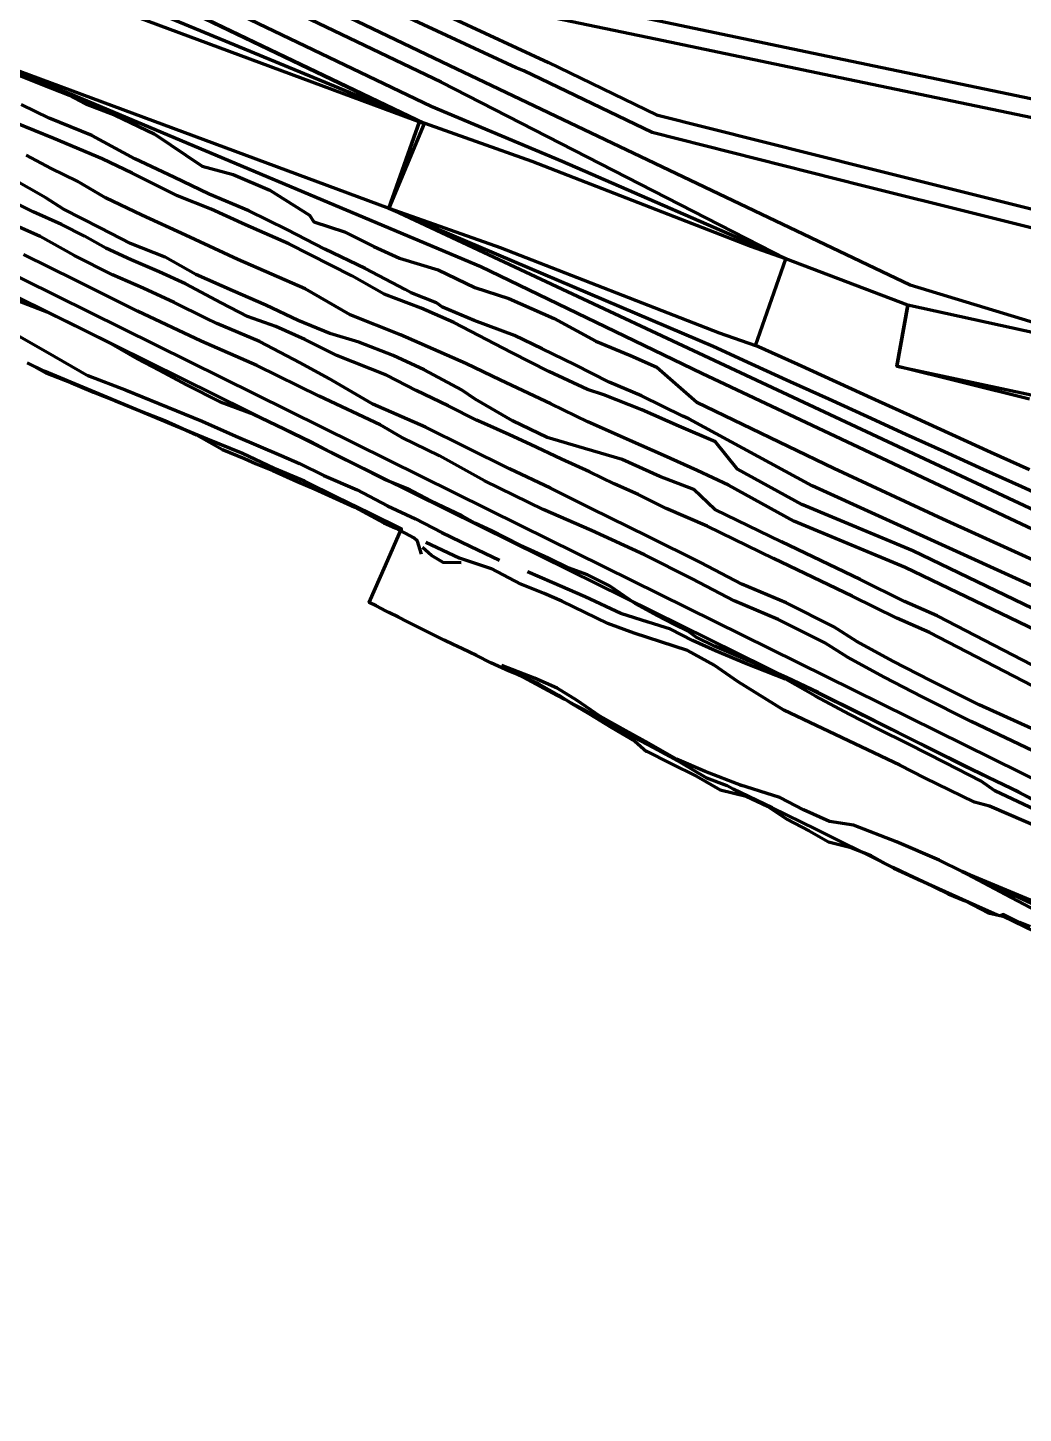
# Model space of a CAD drawing. Extents: x 334605 to 338795, y 3217454 to 3219673.
# Drawn here: x 336914 to 337294, y 3217472 to 3218000 of the extents above; entities that cross this region are included whole.
import ezdxf

# ---------------------------------------------------------------- set-up
doc = ezdxf.new("R2010")
doc.units = 0
doc.header["$MEASUREMENT"] = 0
for name, color, linetype, true_color in [('CREST', 5, 'Continuous', 0x0000ff), ('RAMP', 14, 'Continuous', 0xac0000), ('RED', 176, 'Continuous', 0x00008b), ('TOE', 94, 'Continuous', 0x00ac00)]:
    doc.layers.add(name, color=color, linetype=linetype, true_color=true_color)

msp = doc.modelspace()

# ---------------------------------------------------------------- linework, layer by layer
at = {"layer": 'CREST', "color": 5, "lineweight": 100, "true_color": 0x0000ff}
for points in [[(337363.934, 3217907.097, 1618.41), (337232.397, 3217939.943, 1618.41), (337152.13, 3217960.173, 1618.41), (337103.186, 3217983.666, 1618.41), (337100.331, 3217984.862, 1618.41), (336988.914, 3218036.68, 1618.41), (336910.598, 3218075.284, 1618.41), (336778.903, 3218138.515, 1618.41), (336742.142, 3218155.87, 1618.41), (336630.307, 3218209.154, 1618.41), (336243.889, 3218474.545, 1618.41), (336236.119, 3218479.165, 1618.41), (336228.197, 3218485.452, 1618.41)], [(337360.934, 3217952.427, 1603.41), (337217.713, 3217982.361, 1603.41), (337153.369, 3217995.789, 1603.41), (337086.228, 3218009.777, 1603.41), (337040.478, 3218032.314, 1603.41), (337014.203, 3218044.587, 1603.41), (336846.7, 3218122.567, 1603.41), (336771.884, 3218155.179, 1603.41), (336643.355, 3218219.763, 1603.41), (336565.754, 3218273.773, 1603.41), (336414.859, 3218378.739, 1603.41)], [(337071.759, 3217979.374, 1633.41), (336940.339, 3218042.464, 1633.41), (336880.337, 3218070.123, 1633.41)], [(337071.759, 3217979.374, 1633.41), (336940.339, 3218042.464, 1633.41), (336880.337, 3218070.123, 1633.41)], [(337065.232, 3217963.682, 1648.41), (336933.037, 3218027.118, 1648.41)], [(336933.037, 3218027.118, 1648.41), (337063.466, 3217964.362, 1648.41), (337051.792, 3217931.366, 1648.41), (337175.35, 3217878.739, 1648.41), (337190.053, 3217872.049, 1648.41), (337204.756, 3217865.359, 1648.41), (337219.459, 3217858.669, 1648.41), (337234.162, 3217851.979, 1648.41), (337248.865, 3217845.29, 1648.41), (337263.568, 3217838.6, 1648.41), (337278.271, 3217831.91, 1648.41), (337292.974, 3217825.22, 1648.41), (337307.677, 3217818.53, 1648.41)], [(336876.022, 3217996.587, 1663.41), (336913.541, 3217981.662, 1663.41), (336930.469, 3217974.955, 1663.41), (337086.895, 3217909.191, 1663.41), (337171.114, 3217868.456, 1663.41), (337421.194, 3217750.539, 1663.41)], [(337295.866, 3217858.635, 1633.41), (337245.331, 3217871.188, 1633.41), (337249.515, 3217894.364, 1633.41), (337203.034, 3217912.122, 1633.41), (337071.759, 3217979.374, 1633.41)], [(337419.08, 3217731.785, 1678.41), (337213.174, 3217825.524, 1678.41), (337166.161, 3217851.069, 1678.41), (337163.772, 3217852.103, 1678.41), (337148.115, 3217859.862, 1678.41), (337135.801, 3217865.056, 1678.41), (337122.552, 3217871.849, 1678.41), (337110.216, 3217877.737, 1678.41), (337099.753, 3217882.813, 1678.41), (337084.34, 3217888.595, 1678.41), (337072.261, 3217893.659, 1678.41), (337070.028, 3217895.317, 1678.41), (337060.346, 3217899.165, 1678.41), (337058.017, 3217900.313, 1678.41), (337042.783, 3217908.393, 1678.41), (337027.385, 3217915.745, 1678.41), (337012.887, 3217923.198, 1678.41), (336998.462, 3217930.407, 1678.41), (336983.387, 3217936.766, 1678.41), (336969.947, 3217943.25, 1678.41), (336955.064, 3217950.203, 1678.41), (336938.674, 3217959.117, 1678.41), (336922.418, 3217965.697, 1678.41), (336911.719, 3217970.834, 1678.41)], [(337065.232, 3217963.682, 1648.41), (337051.792, 3217931.366, 1648.41), (337175.35, 3217878.739, 1648.41)], [(337315.056, 3217762.345, 1693.41), (337248.557, 3217794.393, 1693.41), (337206.114, 3217812.112, 1693.41), (337181.246, 3217825.794, 1693.41), (337169.328, 3217831.377, 1693.41), (337156.531, 3217837.095, 1693.41), (337143.684, 3217842.755, 1693.41), (337127.67, 3217849.957, 1693.41), (337113.505, 3217856.734, 1693.41), (337094.347, 3217865.792, 1693.41), (337081.116, 3217872.117, 1693.41), (337056.278, 3217883.142, 1693.41), (337037.032, 3217890.686, 1693.41), (337019.905, 3217900.622, 1693.41), (336994.23, 3217911.768, 1693.41), (336974.326, 3217921.121, 1693.41), (336957.681, 3217928.685, 1693.41), (336943.882, 3217935.376, 1693.41), (336933.055, 3217941.674, 1693.41), (336923.165, 3217946.52, 1693.41), (336913.604, 3217951.563, 1693.41)], [(337304.235, 3217745.572, 1708.41), (337257.817, 3217769.609, 1708.41), (337245.383, 3217775.097, 1708.41), (337228.305, 3217783.512, 1708.41), (337198.349, 3217797.876, 1708.41), (337173.105, 3217810.108, 1708.41), (337157.43, 3217816.953, 1708.41), (337146.851, 3217822.242, 1708.41), (337137.679, 3217826.345, 1708.41), (337128.209, 3217830.918, 1708.41), (337117.542, 3217835.677, 1708.41), (337105.806, 3217841.316, 1708.41), (337097.808, 3217845.002, 1708.41), (337088.098, 3217849.27, 1708.41), (337085.178, 3217850.551, 1708.41), (337074.384, 3217856.091, 1708.41), (337062.227, 3217861.913, 1708.41), (337050.968, 3217867.773, 1708.41), (337031.97, 3217875.273, 1708.41), (337019.789, 3217881.344, 1708.41), (337008.722, 3217886.311, 1708.41), (336997.933, 3217890.021, 1708.41), (336987.882, 3217895.325, 1708.41), (336974.283, 3217902.562, 1708.41), (336964.271, 3217907.092, 1708.41), (336953.682, 3217911.631, 1708.41), (336944.026, 3217916.078, 1708.41), (336935.873, 3217920.734, 1708.41), (336927.108, 3217925.174, 1708.41), (336916.275, 3217929.936, 1708.41), (336904.487, 3217936.009, 1708.41)], [(337459.733, 3217647.143, 1723.41), (337273.679, 3217735.747, 1723.41), (337254.969, 3217745.091, 1723.41), (337240.547, 3217752.575, 1723.41), (337226.577, 3217760.178, 1723.41), (337217.92, 3217765.715, 1723.41), (337200.212, 3217774.638, 1723.41), (337183.33, 3217781.714, 1723.41), (337167.368, 3217790.034, 1723.41), (337149.195, 3217799.221, 1723.41), (337129.009, 3217808.488, 1723.41), (337110.563, 3217816.55, 1723.41), (337088.296, 3217827.462, 1723.41), (337071.175, 3217836.917, 1723.41), (337056.745, 3217843.926, 1723.41), (337048.562, 3217848.757, 1723.41), (337025.267, 3217859.763, 1723.41), (337001.47, 3217871.393, 1723.41), (336980.243, 3217880.673, 1723.41), (336956.048, 3217892.175, 1723.41), (336932.45, 3217903.895, 1723.41), (336912.561, 3217913.658, 1723.41)], [(336910.98, 3217895.981, 1738.665), (336921.441, 3217891.922, 1738.856), (336936.238, 3217884.657, 1738.74), (336946.178, 3217879.686, 1738.734), (336956.101, 3217873.986, 1739.183), (336964.317, 3217869.603, 1739.335), (336974.723, 3217864.014, 1738.962), (336987.576, 3217857.576, 1738.862), (337000.183, 3217852.838, 1739.023), (337011.872, 3217847.304, 1738.757), (337022.255, 3217842.361, 1738.714), (337030.959, 3217837.564, 1738.655)], [(336910.98, 3217895.981, 1738.665), (336921.441, 3217891.922, 1738.856), (336936.238, 3217884.657, 1738.74), (336946.178, 3217879.686, 1738.734), (336956.101, 3217873.986, 1739.183), (336964.317, 3217869.603, 1739.335), (336974.723, 3217864.014, 1738.962), (336987.576, 3217857.576, 1738.862), (337000.183, 3217852.838, 1739.023), (337011.872, 3217847.304, 1738.757), (337022.255, 3217842.361, 1738.714), (337030.959, 3217837.564, 1738.655)], [(336910.98, 3217895.981, 1738.665), (336921.441, 3217891.922, 1738.856), (336936.238, 3217884.657, 1738.74), (336946.178, 3217879.686, 1738.734), (336956.101, 3217873.986, 1739.183), (336964.317, 3217869.603, 1739.335), (336974.723, 3217864.014, 1738.962), (336987.576, 3217857.576, 1738.862), (337000.183, 3217852.838, 1739.023), (337011.872, 3217847.304, 1738.757), (337022.255, 3217842.361, 1738.714), (337030.959, 3217837.564, 1738.655)], [(336910.98, 3217895.981, 1738.665), (336921.441, 3217891.922, 1738.856), (336936.238, 3217884.657, 1738.74), (336946.178, 3217879.686, 1738.734), (336956.101, 3217873.986, 1739.183), (336964.317, 3217869.603, 1739.335), (336974.723, 3217864.014, 1738.962), (336987.576, 3217857.576, 1738.862), (337000.183, 3217852.838, 1739.023), (337011.872, 3217847.304, 1738.757), (337022.255, 3217842.361, 1738.714), (337030.959, 3217837.564, 1738.655)], [(337296.2, 3217657.46, 1764.898), (337292.158, 3217659.127, 1765.565), (337288.504, 3217660.833, 1765.788), (337285.991, 3217662.179, 1765.607), (337284.61, 3217661.683, 1767.88), (337283.663, 3217661.879, 1768.41), (337275.391, 3217665.509, 1770.598), (337257.355, 3217673.758, 1769.399), (337249.685, 3217677.23, 1768.814), (337243.855, 3217680.085, 1768.342), (337235.292, 3217684.43, 1767.297), (337225.432, 3217689.236, 1766.977), (337214.488, 3217694.711, 1766.347), (337197.904, 3217702.774, 1765.847), (337183.042, 3217709.958, 1765.479), (337180.693, 3217711.141, 1765.329), (337173.026, 3217714.053, 1766.678), (337162.933, 3217720.035, 1764.289), (337161.952, 3217720.696, 1763.903), (337152.567, 3217725.735, 1762.696), (337143.182, 3217730.774, 1761.489), (337132.773, 3217736.448, 1760.064), (337131.378, 3217737.02, 1760.238), (337130.867, 3217737.571, 1759.641), (337126.108, 3217740.282, 1758.762), (337122.289, 3217742.22, 1758.518), (337118.821, 3217744.103, 1759), (337115.926, 3217745.653, 1758.166), (337102.949, 3217752.586, 1756.209), (337100.837, 3217753.643, 1756.104), (337097.613, 3217754.874, 1756.68), (337090.614, 3217758.127, 1754.826), (337085.208, 3217760.859, 1754.848), (337082.564, 3217762.169, 1754.456), (337079.622, 3217763.531, 1754.331), (337076.278, 3217765.113, 1754.31), (337072.93, 3217766.69, 1754.204), (337069.593, 3217768.342, 1754.198), (337066.055, 3217770.13, 1754.192), (337062.011, 3217772.113, 1754.185), (337058.613, 3217773.872, 1754.179), (337055.502, 3217775.451, 1754.164), (337051.796, 3217777.304, 1754.11), (337050.498, 3217777.943, 1754.066), (337048.931, 3217778.822, 1754.057), (337047.005, 3217779.795, 1753.892), (337044.296, 3217781.054, 1753.725), (337050.49, 3217795.126, 1753.915), (337056.684, 3217809.197, 1753.966), (337044.339, 3217815.226, 1754.137), (337031.993, 3217821.256, 1754.307), (337019.648, 3217827.285, 1754.478), (337008.174, 3217832.096, 1754.346), (336996.087, 3217837.802, 1753.486), (336982.634, 3217843.382, 1752.829), (336969.18, 3217848.962, 1752.171), (336955.727, 3217854.542, 1751.514), (336955.727, 3217854.542, 1753.41), (336938.125, 3217861.893, 1753.41), (336920.522, 3217869.243, 1753.41), (336913.953, 3217872.484, 1753.123)], [(337296.2, 3217657.46, 1764.898), (337292.158, 3217659.127, 1765.565), (337288.504, 3217660.833, 1765.788), (337285.991, 3217662.179, 1765.607), (337284.61, 3217661.683, 1767.88), (337283.663, 3217661.879, 1768.41), (337275.391, 3217665.509, 1770.598), (337257.355, 3217673.758, 1769.399), (337249.685, 3217677.23, 1768.814), (337243.855, 3217680.085, 1768.342), (337235.292, 3217684.43, 1767.297), (337225.432, 3217689.236, 1766.977), (337214.488, 3217694.711, 1766.347), (337197.904, 3217702.774, 1765.847), (337183.042, 3217709.958, 1765.479), (337180.693, 3217711.141, 1765.329), (337173.026, 3217714.053, 1766.678), (337162.933, 3217720.035, 1764.289), (337161.952, 3217720.696, 1763.903), (337152.567, 3217725.735, 1762.696), (337143.182, 3217730.774, 1761.489), (337132.773, 3217736.448, 1760.064), (337131.378, 3217737.02, 1760.238), (337130.867, 3217737.571, 1759.641), (337126.108, 3217740.282, 1758.762), (337122.289, 3217742.22, 1758.518), (337118.821, 3217744.103, 1759), (337115.926, 3217745.653, 1758.166), (337102.949, 3217752.586, 1756.209), (337100.837, 3217753.643, 1756.104), (337097.613, 3217754.874, 1756.68), (337090.614, 3217758.127, 1754.826), (337085.208, 3217760.859, 1754.848), (337082.564, 3217762.169, 1754.456), (337079.622, 3217763.531, 1754.331), (337076.278, 3217765.113, 1754.31), (337072.93, 3217766.69, 1754.204), (337069.593, 3217768.342, 1754.198), (337066.055, 3217770.13, 1754.192), (337062.011, 3217772.113, 1754.185), (337058.613, 3217773.872, 1754.179), (337055.502, 3217775.451, 1754.164), (337051.796, 3217777.304, 1754.11), (337050.498, 3217777.943, 1754.066), (337048.931, 3217778.822, 1754.057), (337047.005, 3217779.795, 1753.892), (337044.296, 3217781.054, 1753.725), (337050.49, 3217795.126, 1753.915), (337056.684, 3217809.197, 1753.966), (337044.339, 3217815.226, 1754.137), (337031.993, 3217821.256, 1754.307), (337019.648, 3217827.285, 1754.478), (337008.174, 3217832.096, 1754.346), (336996.087, 3217837.802, 1753.486), (336982.634, 3217843.382, 1752.829), (336969.18, 3217848.962, 1752.171), (336955.727, 3217854.542, 1751.514), (336955.727, 3217854.542, 1753.41), (336938.125, 3217861.893, 1753.41), (336920.522, 3217869.243, 1753.41), (336913.953, 3217872.484, 1753.123)], [(336914.47, 3217872.316, 1753.052), (336921.141, 3217868.578, 1751.373), (336930.847, 3217864.735, 1751.027), (336939.273, 3217861.283, 1750.849), (336947.687, 3217857.997, 1750.964), (336957.275, 3217853.935, 1751.694), (336966.435, 3217850.415, 1752.132), (336978.563, 3217844.958, 1752.904), (336988.395, 3217839.444, 1753.863), (336996.829, 3217835.946, 1753.955), (337001.053, 3217834.069, 1754.191), (337007.548, 3217831.341, 1754.346), (337016.937, 3217827.247, 1754.177), (337023.526, 3217824.404, 1754.614), (337038.806, 3217817.367, 1754.783), (337049.87, 3217811.492, 1755.508), (337054.518, 3217809.423, 1755.416)], [(336914.47, 3217872.316, 1753.052), (336921.141, 3217868.578, 1751.373), (336930.847, 3217864.735, 1751.027), (336939.273, 3217861.283, 1750.849), (336947.687, 3217857.997, 1750.964), (336957.275, 3217853.935, 1751.694), (336966.435, 3217850.415, 1752.132), (336978.563, 3217844.958, 1752.904), (336988.395, 3217839.444, 1753.863), (336996.829, 3217835.946, 1753.955), (337001.053, 3217834.069, 1754.191), (337007.548, 3217831.341, 1754.346), (337016.937, 3217827.247, 1754.177), (337023.526, 3217824.404, 1754.614), (337038.806, 3217817.367, 1754.783), (337049.87, 3217811.492, 1755.508), (337054.518, 3217809.423, 1755.416)], [(336914.47, 3217872.316, 1753.052), (336921.141, 3217868.578, 1751.373), (336930.847, 3217864.735, 1751.027), (336939.273, 3217861.283, 1750.849), (336947.687, 3217857.997, 1750.964), (336957.275, 3217853.935, 1751.694), (336966.435, 3217850.415, 1752.132), (336978.563, 3217844.958, 1752.904), (336988.395, 3217839.444, 1753.863), (336996.829, 3217835.946, 1753.955), (337001.053, 3217834.069, 1754.191), (337007.548, 3217831.341, 1754.346), (337016.937, 3217827.247, 1754.177), (337023.526, 3217824.404, 1754.614), (337038.806, 3217817.367, 1754.783), (337049.87, 3217811.492, 1755.508), (337054.518, 3217809.423, 1755.416)], [(336914.47, 3217872.316, 1753.052), (336921.141, 3217868.578, 1751.373), (336930.847, 3217864.735, 1751.027), (336939.273, 3217861.283, 1750.849), (336947.687, 3217857.997, 1750.964), (336957.275, 3217853.935, 1751.694), (336966.435, 3217850.415, 1752.132), (336978.563, 3217844.958, 1752.904), (336988.395, 3217839.444, 1753.863), (336996.829, 3217835.946, 1753.955), (337001.053, 3217834.069, 1754.191), (337007.548, 3217831.341, 1754.346), (337016.937, 3217827.247, 1754.177), (337023.526, 3217824.404, 1754.614), (337038.806, 3217817.367, 1754.783), (337049.87, 3217811.492, 1755.508), (337054.518, 3217809.423, 1755.416)], [(337030.959, 3217837.564, 1738.655), (337040.5, 3217832.853, 1738.52), (337049.996, 3217828.016, 1738.356), (337058.911, 3217824.475, 1738.399), (337067.801, 3217819.789, 1738.324), (337079.644, 3217814.171, 1738.04), (337084.571, 3217811.485, 1738.262), (337090.981, 3217808.573, 1738.549), (337101.857, 3217802.922, 1738.748), (337112.531, 3217798.074, 1738.955)], [(337030.959, 3217837.564, 1738.655), (337040.5, 3217832.853, 1738.52), (337049.996, 3217828.016, 1738.356), (337058.911, 3217824.475, 1738.399), (337067.801, 3217819.789, 1738.324), (337079.644, 3217814.171, 1738.04), (337084.571, 3217811.485, 1738.262), (337090.981, 3217808.573, 1738.549), (337101.857, 3217802.922, 1738.748), (337112.531, 3217798.074, 1738.955)], [(337030.959, 3217837.564, 1738.655), (337040.5, 3217832.853, 1738.52), (337049.996, 3217828.016, 1738.356), (337058.911, 3217824.475, 1738.399), (337067.801, 3217819.789, 1738.324), (337079.644, 3217814.171, 1738.04), (337084.571, 3217811.485, 1738.262), (337090.981, 3217808.573, 1738.549), (337101.857, 3217802.922, 1738.748), (337112.531, 3217798.074, 1738.955)], [(337030.959, 3217837.564, 1738.655), (337040.5, 3217832.853, 1738.52), (337049.996, 3217828.016, 1738.356), (337058.911, 3217824.475, 1738.399), (337067.801, 3217819.789, 1738.324), (337079.644, 3217814.171, 1738.04), (337084.571, 3217811.485, 1738.262), (337090.981, 3217808.573, 1738.549), (337101.857, 3217802.922, 1738.748), (337112.531, 3217798.074, 1738.955)], [(337064.265, 3217799.458, 1754.612), (337062.749, 3217804.408, 1754.64), (337061.352, 3217805.736, 1755.371), (337054.518, 3217809.423, 1755.416)], [(337064.265, 3217799.458, 1754.612), (337062.749, 3217804.408, 1754.64), (337061.352, 3217805.736, 1755.371), (337054.518, 3217809.423, 1755.416)], [(337064.265, 3217799.458, 1754.612), (337062.749, 3217804.408, 1754.64), (337061.352, 3217805.736, 1755.371), (337054.518, 3217809.423, 1755.416)], [(337064.265, 3217799.458, 1754.612), (337062.749, 3217804.408, 1754.64), (337061.352, 3217805.736, 1755.371), (337054.518, 3217809.423, 1755.416)], [(337065.943, 3217804.09, 1752.829), (337078.62, 3217798.121, 1752.301), (337090.741, 3217794.003, 1752.2), (337102.099, 3217788.036, 1752.995)], [(337065.943, 3217804.09, 1752.829), (337078.62, 3217798.121, 1752.301), (337090.741, 3217794.003, 1752.2), (337102.099, 3217788.036, 1752.995)], [(337065.943, 3217804.09, 1752.829), (337078.62, 3217798.121, 1752.301), (337090.741, 3217794.003, 1752.2), (337102.099, 3217788.036, 1752.995)], [(337065.943, 3217804.09, 1752.829), (337078.62, 3217798.121, 1752.301), (337090.741, 3217794.003, 1752.2), (337102.099, 3217788.036, 1752.995)], [(337452.46, 3217629.413, 1738.41), (337313.732, 3217698.251, 1739.047), (337301.277, 3217703.702, 1739.013), (337291.912, 3217708.781, 1739.204), (337271.21, 3217718.653, 1738.845), (337250.587, 3217729.106, 1738.913), (337232.565, 3217738.201, 1739.251), (337215.402, 3217746.715, 1739.37), (337203.302, 3217752.503, 1739.72), (337190.611, 3217758.028, 1739.532), (337175.844, 3217764.432, 1739.58), (337168.948, 3217767.91, 1739.58), (337165.835, 3217770.176, 1739.619), (337160.694, 3217772.642, 1739.667), (337153.995, 3217776.071, 1739.509), (337145.615, 3217780.723, 1739.52), (337135.868, 3217787.396, 1739.527), (337127.503, 3217791.64, 1739.492), (337120.502, 3217794.207, 1739.236), (337112.531, 3217798.074, 1738.955)], [(337452.46, 3217629.413, 1738.41), (337313.732, 3217698.251, 1739.047), (337301.277, 3217703.702, 1739.013), (337291.912, 3217708.781, 1739.204), (337271.21, 3217718.653, 1738.845), (337250.587, 3217729.106, 1738.913), (337232.565, 3217738.201, 1739.251), (337215.402, 3217746.715, 1739.37), (337203.302, 3217752.503, 1739.72), (337190.611, 3217758.028, 1739.532), (337175.844, 3217764.432, 1739.58), (337168.948, 3217767.91, 1739.58), (337165.835, 3217770.176, 1739.619), (337160.694, 3217772.642, 1739.667), (337153.995, 3217776.071, 1739.509), (337145.615, 3217780.723, 1739.52), (337135.868, 3217787.396, 1739.527), (337127.503, 3217791.64, 1739.492), (337120.502, 3217794.207, 1739.236), (337112.531, 3217798.074, 1738.955)], [(337452.46, 3217629.413, 1738.41), (337313.732, 3217698.251, 1739.047), (337301.277, 3217703.702, 1739.013), (337291.912, 3217708.781, 1739.204), (337271.21, 3217718.653, 1738.845), (337250.587, 3217729.106, 1738.913), (337232.565, 3217738.201, 1739.251), (337215.402, 3217746.715, 1739.37), (337203.302, 3217752.503, 1739.72), (337190.611, 3217758.028, 1739.532), (337175.844, 3217764.432, 1739.58), (337168.948, 3217767.91, 1739.58), (337165.835, 3217770.176, 1739.619), (337160.694, 3217772.642, 1739.667), (337153.995, 3217776.071, 1739.509), (337145.615, 3217780.723, 1739.52), (337135.868, 3217787.396, 1739.527), (337127.503, 3217791.64, 1739.492), (337120.502, 3217794.207, 1739.236), (337112.531, 3217798.074, 1738.955)], [(337452.46, 3217629.413, 1738.41), (337313.732, 3217698.251, 1739.047), (337301.277, 3217703.702, 1739.013), (337291.912, 3217708.781, 1739.204), (337271.21, 3217718.653, 1738.845), (337250.587, 3217729.106, 1738.913), (337232.565, 3217738.201, 1739.251), (337215.402, 3217746.715, 1739.37), (337203.302, 3217752.503, 1739.72), (337190.611, 3217758.028, 1739.532), (337175.844, 3217764.432, 1739.58), (337168.948, 3217767.91, 1739.58), (337165.835, 3217770.176, 1739.619), (337160.694, 3217772.642, 1739.667), (337153.995, 3217776.071, 1739.509), (337145.615, 3217780.723, 1739.52), (337135.868, 3217787.396, 1739.527), (337127.503, 3217791.64, 1739.492), (337120.502, 3217794.207, 1739.236), (337112.531, 3217798.074, 1738.955)], [(337280.699, 3217703.38, 1753.41), (337274.936, 3217704.992, 1753.525), (337255.965, 3217714.186, 1754.382), (337246.467, 3217719, 1754.68), (337202.26, 3217739.988, 1755.683), (337184.918, 3217750.851, 1756.166), (337175.754, 3217757.126, 1754.666), (337165.597, 3217762.742, 1753.099), (337145.226, 3217769.335, 1753.94), (337135.297, 3217773.017, 1754.218), (337117.686, 3217781.548, 1754.342), (337110.987, 3217784.501, 1753.901), (337102.099, 3217788.036, 1752.995)], [(337280.699, 3217703.38, 1753.41), (337274.936, 3217704.992, 1753.525), (337255.965, 3217714.186, 1754.382), (337246.467, 3217719, 1754.68), (337202.26, 3217739.988, 1755.683), (337184.918, 3217750.851, 1756.166), (337175.754, 3217757.126, 1754.666), (337165.597, 3217762.742, 1753.099), (337145.226, 3217769.335, 1753.94), (337135.297, 3217773.017, 1754.218), (337117.686, 3217781.548, 1754.342), (337110.987, 3217784.501, 1753.901), (337102.099, 3217788.036, 1752.995)], [(337280.699, 3217703.38, 1753.41), (337274.936, 3217704.992, 1753.525), (337255.965, 3217714.186, 1754.382), (337246.467, 3217719, 1754.68), (337202.26, 3217739.988, 1755.683), (337184.918, 3217750.851, 1756.166), (337175.754, 3217757.126, 1754.666), (337165.597, 3217762.742, 1753.099), (337145.226, 3217769.335, 1753.94), (337135.297, 3217773.017, 1754.218), (337117.686, 3217781.548, 1754.342), (337110.987, 3217784.501, 1753.901), (337102.099, 3217788.036, 1752.995)], [(337280.699, 3217703.38, 1753.41), (337274.936, 3217704.992, 1753.525), (337255.965, 3217714.186, 1754.382), (337246.467, 3217719, 1754.68), (337202.26, 3217739.988, 1755.683), (337184.918, 3217750.851, 1756.166), (337175.754, 3217757.126, 1754.666), (337165.597, 3217762.742, 1753.099), (337145.226, 3217769.335, 1753.94), (337135.297, 3217773.017, 1754.218), (337117.686, 3217781.548, 1754.342), (337110.987, 3217784.501, 1753.901), (337102.099, 3217788.036, 1752.995)], [(337095.183, 3217756.11, 1755.701), (337102.105, 3217753.229, 1756.65), (337108.975, 3217750.022, 1757.653), (337116.564, 3217745.713, 1758.519), (337121.686, 3217742.495, 1759.532), (337128.18, 3217738.658, 1759.856), (337136.708, 3217733.432, 1761.083), (337145.567, 3217728.219, 1762.036), (337150.042, 3217724.242, 1764.186), (337149.944, 3217724.362, 1763.845), (337159.216, 3217719.645, 1763.53), (337169.073, 3217714.822, 1764.787), (337178.042, 3217709.709, 1765.287), (337187.979, 3217707.272, 1765.705), (337196.062, 3217703.446, 1765.763), (337203.417, 3217698.468, 1766.151), (337212.011, 3217694.052, 1766.377), (337219.28, 3217689.785, 1767.146), (337227.419, 3217687.835, 1766.16), (337235.564, 3217684.635, 1767.195), (337244.253, 3217679.83, 1768.052), (337254.79, 3217674.965, 1768.874), (337264.94, 3217669.987, 1770.384), (337271.366, 3217667.372, 1769.054), (337280.122, 3217662.723, 1768.764), (337285.774, 3217661.498, 1766.396), (337306.19, 3217651.587, 1764.016)], [(337095.183, 3217756.11, 1755.701), (337102.105, 3217753.229, 1756.65), (337108.975, 3217750.022, 1757.653), (337116.564, 3217745.713, 1758.519), (337121.686, 3217742.495, 1759.532), (337128.18, 3217738.658, 1759.856), (337136.708, 3217733.432, 1761.083), (337145.567, 3217728.219, 1762.036), (337150.042, 3217724.242, 1764.186), (337149.944, 3217724.362, 1763.845), (337159.216, 3217719.645, 1763.53), (337169.073, 3217714.822, 1764.787), (337178.042, 3217709.709, 1765.287), (337187.979, 3217707.272, 1765.705), (337196.062, 3217703.446, 1765.763), (337203.417, 3217698.468, 1766.151), (337212.011, 3217694.052, 1766.377), (337219.28, 3217689.785, 1767.146), (337227.419, 3217687.835, 1766.16), (337235.564, 3217684.635, 1767.195), (337244.253, 3217679.83, 1768.052), (337254.79, 3217674.965, 1768.874), (337264.94, 3217669.987, 1770.384), (337271.366, 3217667.372, 1769.054), (337280.122, 3217662.723, 1768.764), (337285.774, 3217661.498, 1766.396), (337306.19, 3217651.587, 1764.016)], [(337095.183, 3217756.11, 1755.701), (337102.105, 3217753.229, 1756.65), (337108.975, 3217750.022, 1757.653), (337116.564, 3217745.713, 1758.519), (337121.686, 3217742.495, 1759.532), (337128.18, 3217738.658, 1759.856), (337136.708, 3217733.432, 1761.083), (337145.567, 3217728.219, 1762.036), (337150.042, 3217724.242, 1764.186), (337149.944, 3217724.362, 1763.845), (337159.216, 3217719.645, 1763.53), (337169.073, 3217714.822, 1764.787), (337178.042, 3217709.709, 1765.287), (337187.979, 3217707.272, 1765.705), (337196.062, 3217703.446, 1765.763), (337203.417, 3217698.468, 1766.151), (337212.011, 3217694.052, 1766.377), (337219.28, 3217689.785, 1767.146), (337227.419, 3217687.835, 1766.16), (337235.564, 3217684.635, 1767.195), (337244.253, 3217679.83, 1768.052), (337254.79, 3217674.965, 1768.874), (337264.94, 3217669.987, 1770.384), (337271.366, 3217667.372, 1769.054), (337280.122, 3217662.723, 1768.764), (337285.774, 3217661.498, 1766.396), (337306.19, 3217651.587, 1764.016)], [(337095.183, 3217756.11, 1755.701), (337102.105, 3217753.229, 1756.65), (337108.975, 3217750.022, 1757.653), (337116.564, 3217745.713, 1758.519), (337121.686, 3217742.495, 1759.532), (337128.18, 3217738.658, 1759.856), (337136.708, 3217733.432, 1761.083), (337145.567, 3217728.219, 1762.036), (337150.042, 3217724.242, 1764.186), (337149.944, 3217724.362, 1763.845), (337159.216, 3217719.645, 1763.53), (337169.073, 3217714.822, 1764.787), (337178.042, 3217709.709, 1765.287), (337187.979, 3217707.272, 1765.705), (337196.062, 3217703.446, 1765.763), (337203.417, 3217698.468, 1766.151), (337212.011, 3217694.052, 1766.377), (337219.28, 3217689.785, 1767.146), (337227.419, 3217687.835, 1766.16), (337235.564, 3217684.635, 1767.195), (337244.253, 3217679.83, 1768.052), (337254.79, 3217674.965, 1768.874), (337264.94, 3217669.987, 1770.384), (337271.366, 3217667.372, 1769.054), (337280.122, 3217662.723, 1768.764), (337285.774, 3217661.498, 1766.396), (337306.19, 3217651.587, 1764.016)], [(337823.641, 3217472.003, 1753.41), (337734.62, 3217488.352, 1753.41), (337637.271, 3217517.146, 1753.41), (337439.351, 3217600.515, 1753.41), (337270.239, 3217678.494, 1753.41)], [(337823.641, 3217472.003, 1753.41), (337734.62, 3217488.352, 1753.41), (337637.271, 3217517.146, 1753.41), (337439.351, 3217600.515, 1753.41), (337270.239, 3217678.494, 1753.41)], [(337823.641, 3217472.003, 1753.41), (337734.62, 3217488.352, 1753.41), (337637.271, 3217517.146, 1753.41), (337439.351, 3217600.515, 1753.41), (337270.239, 3217678.494, 1753.41)], [(337823.641, 3217472.003, 1753.41), (337734.62, 3217488.352, 1753.41), (337637.271, 3217517.146, 1753.41), (337439.351, 3217600.515, 1753.41), (337270.239, 3217678.494, 1753.41)]]:
    msp.add_polyline3d(points, dxfattribs=at)
at = {"layer": 'RAMP', "color": 14, "lineweight": 100, "true_color": 0xac0000}
for points in [[(336889.464, 3218028.902, 1663.41), (337065.232, 3217963.682, 1648.41)], [(336876.022, 3217996.587, 1663.41), (337051.792, 3217931.366, 1648.41)], [(337051.792, 3217931.366, 1648.41), (337094.28, 3217916.334, 1643.88), (337177.651, 3217883.891, 1634.888), (337191.541, 3217879.062, 1633.41), (337203.034, 3217912.122, 1633.41), (337189.748, 3217916.74, 1634.826), (337106.466, 3217949.148, 1643.82), (337063.466, 3217964.362, 1648.41), (337051.792, 3217931.366, 1648.41)], [(337245.331, 3217871.188, 1633.41), (337296.51, 3217860.244, 1629.15), (337388.992, 3217847.071, 1621.704), (337396.521, 3217846.875, 1621.1), (337404.244, 3217846.667, 1620.48), (337411.967, 3217846.459, 1619.86), (337430.029, 3217846.815, 1618.41), (337429.538, 3217871.81, 1618.41), (337412.057, 3217871.466, 1619.846), (337404.917, 3217871.658, 1620.432), (337397.184, 3217871.866, 1621.067), (337390.666, 3217872.036, 1621.602), (337299.407, 3217883.42, 1629.094), (337249.515, 3217894.364, 1633.41), (337245.331, 3217871.188, 1633.41)], [(337452.46, 3217629.413, 1738.41), (337280.699, 3217703.38, 1753.41)], [(337270.239, 3217678.494, 1753.41), (337442.264, 3217606.884, 1738.41)]]:
    msp.add_polyline3d(points, dxfattribs=at)
at = {"layer": 'RED', "color": 176, "lineweight": 100, "true_color": 0x00008b}
msp.add_polyline3d([(337832.747, 3217487.823, 1738.41), (337825.199, 3217488.988, 1738.41), (337738.573, 3217504.911, 1738.41), (337642.987, 3217533.183, 1738.41), (337442.264, 3217606.884, 1738.41), (337452.46, 3217629.413, 1738.41), (337098.872, 3217804.115, 1738.41), (336821.434, 3217941.477, 1738.41), (336701.03, 3217977.204, 1738.41), (336534.458, 3218047.895, 1738.41), (336526.109, 3218052.998, 1738.41)], dxfattribs=at)
at = {"layer": 'TOE', "color": 94, "lineweight": 100, "true_color": 0x00ac00}
for points in [[(336225.72, 3218505.388, 1603.41), (336234.608, 3218498.271, 1603.41), (336241.81, 3218491.062, 1603.41), (336252.518, 3218477.715, 1603.41), (336633.816, 3218215.236, 1603.41), (336745.142, 3218162.195, 1603.41), (336781.912, 3218144.835, 1603.41), (336913.66, 3218081.579, 1603.41), (336991.936, 3218042.995, 1603.41), (337112.655, 3217986.947, 1603.41), (337153.841, 3217966.961, 1603.41), (337234.1, 3217946.733, 1603.41), (337365.15, 3217914.008, 1603.41)], [(337362.206, 3217959.312, 1588.41), (337219.144, 3217989.213, 1588.41), (337154.798, 3218002.642, 1588.41), (337087.656, 3218016.63, 1588.41), (337041.721, 3218039.46, 1588.41), (337017.161, 3218050.931, 1588.41), (336849.576, 3218128.949, 1588.41), (336774.857, 3218161.519, 1588.41), (336646.944, 3218225.794, 1588.41), (336569.753, 3218279.518, 1588.41), (336569.323, 3218279.658, 1588.41), (336426.175, 3218380.007, 1588.41)], [(337300.278, 3217886.914, 1618.41), (337250.481, 3217902.089, 1618.41), (337074.76, 3217985.698, 1618.41), (336943.319, 3218048.798, 1618.41), (336883.267, 3218076.48, 1618.41), (336883.406, 3218076.414, 1618.41), (336774.619, 3218129.486, 1618.41), (336753.764, 3218139.269, 1618.41), (336753.834, 3218139.236, 1618.41), (336743.655, 3218144.149, 1618.41), (336736.715, 3218147.019, 1618.41), (336731.882, 3218149.365, 1618.41), (336722.307, 3218153.455, 1618.41), (336714.833, 3218156.434, 1618.41), (336706.281, 3218160.962, 1618.41), (336699.443, 3218164.604, 1618.41), (336691.683, 3218168.031, 1618.41), (336683.342, 3218171.904, 1618.41), (336676.086, 3218175.198, 1618.41), (336666.551, 3218179.606, 1618.41), (336657.701, 3218183.569, 1618.41)], [(337423.914, 3217756.996, 1648.41), (337051.792, 3217931.366, 1648.41), (337063.466, 3217964.362, 1648.41), (336891.899, 3218035.465, 1648.41), (336892.151, 3218035.36, 1648.41), (336877.172, 3218043.306, 1648.41), (336862.967, 3218048.905, 1648.41), (336853.15, 3218053.345, 1648.41), (336840.246, 3218058.085, 1648.41), (336830.203, 3218063.933, 1648.41), (336821.1, 3218068.623, 1648.41), (336809.365, 3218074.114, 1648.41), (336798.095, 3218078.63, 1648.41), (336783.842, 3218085.139, 1648.41), (336771.467, 3218091.518, 1648.41), (336761.412, 3218096.117, 1648.41), (336741.001, 3218103.777, 1648.41), (336727.781, 3218111.804, 1648.41), (336713.107, 3218118.06, 1648.41), (336696.912, 3218125.245, 1648.41), (336682.137, 3218131.384, 1648.41), (336668.802, 3218137.676, 1648.41), (336655.572, 3218145.226, 1648.41)], [(337295.873, 3217831.591, 1633.41), (337281.17, 3217838.281, 1633.41), (337266.467, 3217844.971, 1633.41), (337251.764, 3217851.662, 1633.41), (337237.061, 3217858.351, 1633.41), (337222.358, 3217865.04, 1633.41), (337207.655, 3217871.73, 1633.41), (337191.541, 3217879.062, 1633.41), (337203.034, 3217912.122, 1633.41), (337117.877, 3217949.104, 1633.41), (337067.918, 3217970.141, 1633.41), (336936.042, 3218033.434, 1633.41), (336898.997, 3218050.909, 1633.41), (336816.664, 3218093.004, 1633.41)], [(337627.756, 3217572.741, 1723.41), (337603.558, 3217580.989, 1723), (337585.241, 3217587.095, 1723.281), (337561.213, 3217595.76, 1723.349), (337542.897, 3217602.851, 1723.477), (337461.627, 3217632.691, 1723.41), (337101.975, 3217810.389, 1723.41), (336824.001, 3217948.017, 1723.41), (336703.4, 3217983.802, 1723.41), (336537.668, 3218054.137, 1723.41), (336529.76, 3218058.971, 1723.41)], [(336908.905, 3217982.843, 1663.41), (336919.379, 3217978.694, 1663.41), (336930.051, 3217974.413, 1663.41), (336936.274, 3217971.203, 1663.41), (336947.496, 3217966.805, 1663.41), (336962.389, 3217959.726, 1663.41), (336980.682, 3217947.376, 1663.41), (336992.533, 3217944.246, 1663.41), (337006.454, 3217938.283, 1663.41), (337021.613, 3217928.647, 1663.41), (337023.181, 3217926.227, 1663.41), (337034.88, 3217922.363, 1663.41), (337046.115, 3217916.751, 1663.41), (337055.875, 3217912.27, 1663.41), (337070.65, 3217907.884, 1663.41), (337084.568, 3217901.111, 1663.41), (337097.559, 3217896.897, 1663.41), (337114.857, 3217889.351, 1663.41), (337130.694, 3217880.622, 1663.41), (337143.908, 3217875.211, 1663.41), (337153.902, 3217870.8, 1663.41), (337169.192, 3217857.379, 1663.41), (337221.364, 3217832.315, 1663.41), (337262.853, 3217812.92, 1663.41), (337424.77, 3217739.464, 1663.41)], [(337318.109, 3217768.644, 1678.41), (337251.427, 3217800.78, 1678.41), (337209.158, 3217818.427, 1678.41), (337184.62, 3217831.927, 1678.41), (337176.316, 3217842.35, 1678.41), (337162.362, 3217848.222, 1678.41), (337148.264, 3217854.518, 1678.41), (337133.766, 3217860.23, 1678.41), (337127.475, 3217862.196, 1678.41), (337112.765, 3217869.086, 1678.41), (337098.555, 3217876.412, 1678.41), (337076.63, 3217887.762, 1678.41), (337064.167, 3217893.225, 1678.41), (337050.016, 3217898.6, 1678.41), (337037.763, 3217905.628, 1678.41), (337013.662, 3217917.772, 1678.41), (336997.191, 3217925.011, 1678.41), (336984.072, 3217930.96, 1678.41), (336971.34, 3217936.106, 1678.41), (336954.056, 3217944.702, 1678.41), (336942.521, 3217950.217, 1678.41), (336924.149, 3217957.978, 1678.41), (336909.133, 3217964.062, 1678.41)], [(337307.359, 3217751.837, 1693.41), (337261.036, 3217775.825, 1693.41), (337260.72, 3217775.979, 1694.153), (337248.345, 3217781.441, 1694.086), (337231.365, 3217789.808, 1693.815), (337201.388, 3217804.182, 1693.112), (337176.033, 3217816.468, 1692.598), (337168.08, 3217824.127, 1693.037), (337155.038, 3217829.059, 1693.449), (337140.705, 3217835.525, 1693.558), (337126.365, 3217839.775, 1693.961), (337112.173, 3217843.985, 1694.776), (337098.975, 3217850.276, 1694.642), (337084.703, 3217858.53, 1694.572), (337079.533, 3217862.118, 1694.374), (337065.274, 3217869.702, 1694.259), (337053.475, 3217875.175, 1694.099), (337040.425, 3217880.316, 1694.145), (337029.316, 3217883.609, 1693.344), (337017.253, 3217888.604, 1693.391), (337004.898, 3217894.417, 1693.562), (336992.31, 3217899.901, 1693.733), (336978.249, 3217906.079, 1693.189), (336966.59, 3217912.748, 1693.353), (336953.426, 3217917.863, 1693.517), (336941.762, 3217923.86, 1693.253), (336927.863, 3217930.945, 1693.037), (336921.112, 3217935.367, 1693.264), (336908.112, 3217942.729, 1693.178)], [(337329.843, 3217718.072, 1708.41), (337276.684, 3217742.071, 1708.41), (337258.145, 3217751.329, 1708.41), (337243.833, 3217758.756, 1708.41), (337230.14, 3217766.208, 1708.41), (337221.39, 3217771.805, 1708.41), (337203.144, 3217780.999, 1708.41), (337186.306, 3217788.057, 1708.41), (337170.565, 3217796.261, 1708.41), (337150.34, 3217806.323, 1708.41), (337128.913, 3217816.859, 1708.41), (337113.471, 3217824.623, 1708.41), (337097.768, 3217831.972, 1708.41), (337081.107, 3217840.336, 1708.41), (337065.762, 3217847.942, 1708.41), (337045.737, 3217856.626, 1708.41), (337028.999, 3217866.414, 1708.41), (337017.959, 3217872.467, 1708.41), (337002.506, 3217880.52, 1708.41), (336986.309, 3217887.441, 1708.41), (336982.114, 3217889.402, 1708.41), (336970.062, 3217895.452, 1708.41), (336958.256, 3217900.854, 1708.41), (336946.468, 3217905.911, 1708.41), (336931.936, 3217913.302, 1708.41), (336918.946, 3217920.559, 1708.41), (336905.041, 3217926.781, 1708.41)], [(336882.623, 3217899.087, 1739.178), (336896.838, 3217890.651, 1739.282), (336924.227, 3217874.956, 1739.398), (336937.518, 3217867.331, 1739.427), (336937.16, 3217867.595, 1738.708), (336951.679, 3217861.957, 1739.63), (336964.171, 3217856.979, 1739.597), (336980.705, 3217850.155, 1739.352), (336993.539, 3217844.525, 1739.433), (337010.822, 3217837.12, 1738.956), (337017.774, 3217834.061, 1739.218), (337027.074, 3217829.464, 1739.029)], [(336882.623, 3217899.087, 1739.178), (336896.838, 3217890.651, 1739.282), (336924.227, 3217874.956, 1739.398), (336937.518, 3217867.331, 1739.427), (336937.16, 3217867.595, 1738.708), (336951.679, 3217861.957, 1739.63), (336964.171, 3217856.979, 1739.597), (336980.705, 3217850.155, 1739.352), (336993.539, 3217844.525, 1739.433), (337010.822, 3217837.12, 1738.956), (337017.774, 3217834.061, 1739.218), (337027.074, 3217829.464, 1739.029)], [(336882.623, 3217899.087, 1739.178), (336896.838, 3217890.651, 1739.282), (336924.227, 3217874.956, 1739.398), (336937.518, 3217867.331, 1739.427), (336937.16, 3217867.595, 1738.708), (336951.679, 3217861.957, 1739.63), (336964.171, 3217856.979, 1739.597), (336980.705, 3217850.155, 1739.352), (336993.539, 3217844.525, 1739.433), (337010.822, 3217837.12, 1738.956), (337017.774, 3217834.061, 1739.218), (337027.074, 3217829.464, 1739.029)], [(336882.623, 3217899.087, 1739.178), (336896.838, 3217890.651, 1739.282), (336924.227, 3217874.956, 1739.398), (336937.518, 3217867.331, 1739.427), (336937.16, 3217867.595, 1738.708), (336951.679, 3217861.957, 1739.63), (336964.171, 3217856.979, 1739.597), (336980.705, 3217850.155, 1739.352), (336993.539, 3217844.525, 1739.433), (337010.822, 3217837.12, 1738.956), (337017.774, 3217834.061, 1739.218), (337027.074, 3217829.464, 1739.029)], [(337027.074, 3217829.464, 1739.029), (337039.695, 3217824.043, 1738.502), (337051.27, 3217817.901, 1738.552), (337061.939, 3217812.913, 1738.594), (337072.045, 3217807.711, 1738.251), (337082.804, 3217802.489, 1738.294), (337093.982, 3217797.243, 1738.339)], [(337027.074, 3217829.464, 1739.029), (337039.695, 3217824.043, 1738.502), (337051.27, 3217817.901, 1738.552), (337061.939, 3217812.913, 1738.594), (337072.045, 3217807.711, 1738.251), (337082.804, 3217802.489, 1738.294), (337093.982, 3217797.243, 1738.339)], [(337027.074, 3217829.464, 1739.029), (337039.695, 3217824.043, 1738.502), (337051.27, 3217817.901, 1738.552), (337061.939, 3217812.913, 1738.594), (337072.045, 3217807.711, 1738.251), (337082.804, 3217802.489, 1738.294), (337093.982, 3217797.243, 1738.339)], [(337027.074, 3217829.464, 1739.029), (337039.695, 3217824.043, 1738.502), (337051.27, 3217817.901, 1738.552), (337061.939, 3217812.913, 1738.594), (337072.045, 3217807.711, 1738.251), (337082.804, 3217802.489, 1738.294), (337093.982, 3217797.243, 1738.339)], [(337079.428, 3217796.151, 1752.779), (337072.495, 3217796.29, 1752.183), (337068.013, 3217798.969, 1752.495), (337064.599, 3217801.998, 1752.851)], [(337079.428, 3217796.151, 1752.779), (337072.495, 3217796.29, 1752.183), (337068.013, 3217798.969, 1752.495), (337064.599, 3217801.998, 1752.851)], [(337079.428, 3217796.151, 1752.779), (337072.495, 3217796.29, 1752.183), (337068.013, 3217798.969, 1752.495), (337064.599, 3217801.998, 1752.851)], [(337079.428, 3217796.151, 1752.779), (337072.495, 3217796.29, 1752.183), (337068.013, 3217798.969, 1752.495), (337064.599, 3217801.998, 1752.851)], [(337282.705, 3217709.282, 1738.41), (337277.536, 3217712.977, 1739.547), (337263.649, 3217720.023, 1739.17), (337249.914, 3217727.009, 1739.006), (337237.913, 3217732.992, 1739.252), (337227.159, 3217738.531, 1739.109), (337214.365, 3217745.334, 1739.202), (337202.907, 3217751.822, 1738.855), (337188.139, 3217757.735, 1739.24), (337176.233, 3217762.676, 1739.539), (337167.517, 3217766.558, 1739.695), (337159.19, 3217770.872, 1739.45), (337150.679, 3217773.599, 1739.335), (337140.166, 3217776.879, 1739.747), (337126.562, 3217783.256, 1739.378), (337113.986, 3217788.746, 1739.064), (337104.59, 3217792.709, 1739.024)], [(337282.705, 3217709.282, 1738.41), (337277.536, 3217712.977, 1739.547), (337263.649, 3217720.023, 1739.17), (337249.914, 3217727.009, 1739.006), (337237.913, 3217732.992, 1739.252), (337227.159, 3217738.531, 1739.109), (337214.365, 3217745.334, 1739.202), (337202.907, 3217751.822, 1738.855), (337188.139, 3217757.735, 1739.24), (337176.233, 3217762.676, 1739.539), (337167.517, 3217766.558, 1739.695), (337159.19, 3217770.872, 1739.45), (337150.679, 3217773.599, 1739.335), (337140.166, 3217776.879, 1739.747), (337126.562, 3217783.256, 1739.378), (337113.986, 3217788.746, 1739.064), (337104.59, 3217792.709, 1739.024)], [(337282.705, 3217709.282, 1738.41), (337277.536, 3217712.977, 1739.547), (337263.649, 3217720.023, 1739.17), (337249.914, 3217727.009, 1739.006), (337237.913, 3217732.992, 1739.252), (337227.159, 3217738.531, 1739.109), (337214.365, 3217745.334, 1739.202), (337202.907, 3217751.822, 1738.855), (337188.139, 3217757.735, 1739.24), (337176.233, 3217762.676, 1739.539), (337167.517, 3217766.558, 1739.695), (337159.19, 3217770.872, 1739.45), (337150.679, 3217773.599, 1739.335), (337140.166, 3217776.879, 1739.747), (337126.562, 3217783.256, 1739.378), (337113.986, 3217788.746, 1739.064), (337104.59, 3217792.709, 1739.024)], [(337282.705, 3217709.282, 1738.41), (337277.536, 3217712.977, 1739.547), (337263.649, 3217720.023, 1739.17), (337249.914, 3217727.009, 1739.006), (337237.913, 3217732.992, 1739.252), (337227.159, 3217738.531, 1739.109), (337214.365, 3217745.334, 1739.202), (337202.907, 3217751.822, 1738.855), (337188.139, 3217757.735, 1739.24), (337176.233, 3217762.676, 1739.539), (337167.517, 3217766.558, 1739.695), (337159.19, 3217770.872, 1739.45), (337150.679, 3217773.599, 1739.335), (337140.166, 3217776.879, 1739.747), (337126.562, 3217783.256, 1739.378), (337113.986, 3217788.746, 1739.064), (337104.59, 3217792.709, 1739.024)], [(337270.239, 3217678.494, 1753.41), (337261.484, 3217682.822, 1750.262), (337245.248, 3217689.872, 1751.356), (337228.817, 3217696.205, 1751.94), (337219.736, 3217697.618, 1752.506), (337209.799, 3217702.04, 1753.402), (337200.758, 3217706.702, 1753.948), (337185.606, 3217711.507, 1754.734), (337186.218, 3217711.323, 1754.735), (337172.398, 3217716.618, 1754.945), (337161.361, 3217721.402, 1755.396), (337150.753, 3217727.435, 1755.327), (337142.039, 3217732.334, 1755.436), (337132.198, 3217737.793, 1755.056), (337123.513, 3217743.669, 1754.799), (337115.925, 3217748.357, 1754.758), (337107.253, 3217752.16, 1754.735), (337094.856, 3217757.086, 1755.093)], [(337270.239, 3217678.494, 1753.41), (337261.484, 3217682.822, 1750.262), (337245.248, 3217689.872, 1751.356), (337228.817, 3217696.205, 1751.94), (337219.736, 3217697.618, 1752.506), (337209.799, 3217702.04, 1753.402), (337200.758, 3217706.702, 1753.948), (337185.606, 3217711.507, 1754.734), (337186.218, 3217711.323, 1754.735), (337172.398, 3217716.618, 1754.945), (337161.361, 3217721.402, 1755.396), (337150.753, 3217727.435, 1755.327), (337142.039, 3217732.334, 1755.436), (337132.198, 3217737.793, 1755.056), (337123.513, 3217743.669, 1754.799), (337115.925, 3217748.357, 1754.758), (337107.253, 3217752.16, 1754.735), (337094.856, 3217757.086, 1755.093)], [(337270.239, 3217678.494, 1753.41), (337261.484, 3217682.822, 1750.262), (337245.248, 3217689.872, 1751.356), (337228.817, 3217696.205, 1751.94), (337219.736, 3217697.618, 1752.506), (337209.799, 3217702.04, 1753.402), (337200.758, 3217706.702, 1753.948), (337185.606, 3217711.507, 1754.734), (337186.218, 3217711.323, 1754.735), (337172.398, 3217716.618, 1754.945), (337161.361, 3217721.402, 1755.396), (337150.753, 3217727.435, 1755.327), (337142.039, 3217732.334, 1755.436), (337132.198, 3217737.793, 1755.056), (337123.513, 3217743.669, 1754.799), (337115.925, 3217748.357, 1754.758), (337107.253, 3217752.16, 1754.735), (337094.856, 3217757.086, 1755.093)], [(337270.239, 3217678.494, 1753.41), (337261.484, 3217682.822, 1750.262), (337245.248, 3217689.872, 1751.356), (337228.817, 3217696.205, 1751.94), (337219.736, 3217697.618, 1752.506), (337209.799, 3217702.04, 1753.402), (337200.758, 3217706.702, 1753.948), (337185.606, 3217711.507, 1754.734), (337186.218, 3217711.323, 1754.735), (337172.398, 3217716.618, 1754.945), (337161.361, 3217721.402, 1755.396), (337150.753, 3217727.435, 1755.327), (337142.039, 3217732.334, 1755.436), (337132.198, 3217737.793, 1755.056), (337123.513, 3217743.669, 1754.799), (337115.925, 3217748.357, 1754.758), (337107.253, 3217752.16, 1754.735), (337094.856, 3217757.086, 1755.093)], [(337452.46, 3217629.413, 1738.41), (337282.705, 3217709.282, 1738.41)], [(337452.46, 3217629.413, 1738.41), (337282.705, 3217709.282, 1738.41)], [(337452.46, 3217629.413, 1738.41), (337282.705, 3217709.282, 1738.41)], [(337452.46, 3217629.413, 1738.41), (337282.705, 3217709.282, 1738.41)], [(337303.195, 3217661.093, 1753.41), (337286.717, 3217669.794, 1753.41), (337270.239, 3217678.494, 1753.41)]]:
    msp.add_polyline3d(points, dxfattribs=at)

doc.saveas('drawing.dxf')
